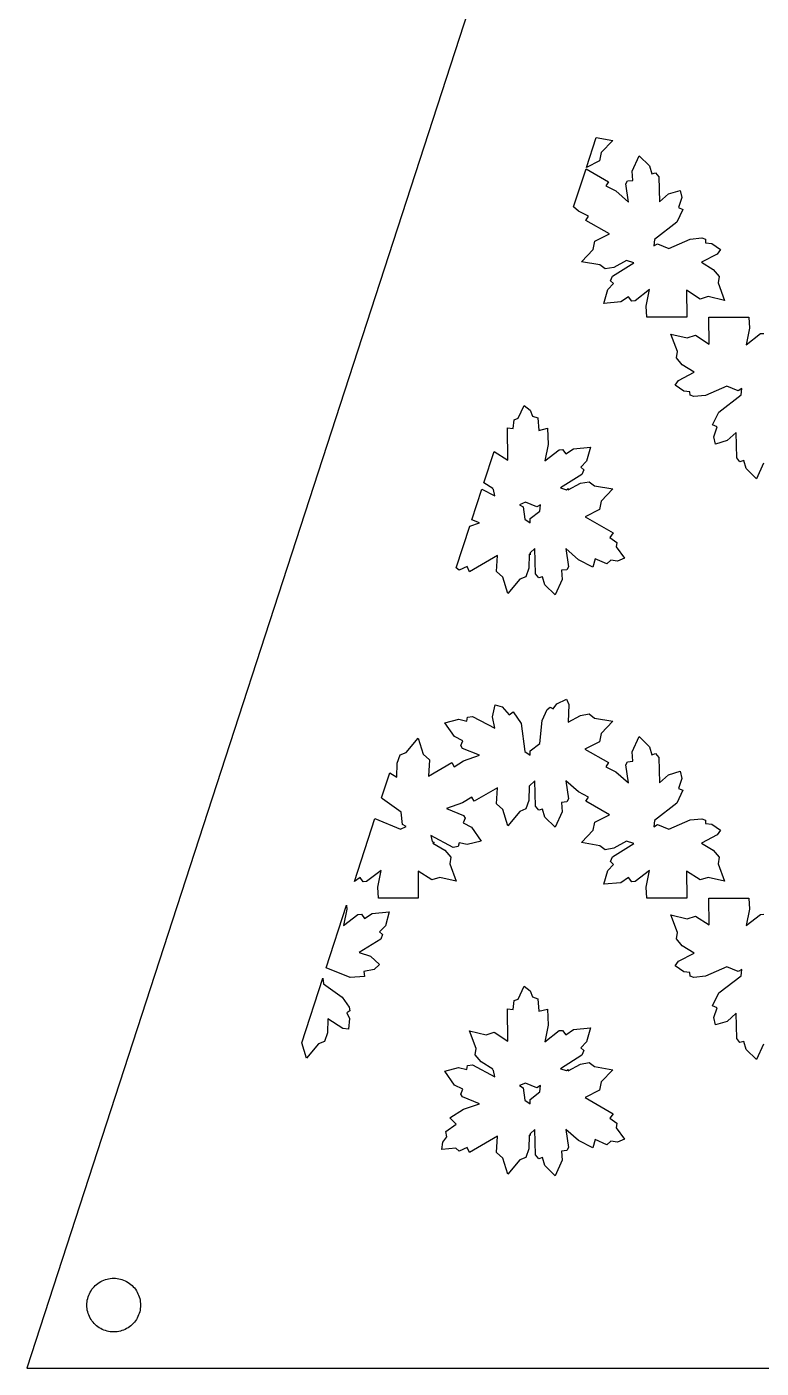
# Model space of a CAD drawing. Header units: metres. Extents: x -75 to 75, y 0 to 231.
# Drawn here: x -75 to -20.3, y 0 to 100 of the extents above; entities that cross this region are included whole.
import ezdxf

# ---------------------------------------------------------------- set-up
doc = ezdxf.new("R2010")
doc.units = ezdxf.units.M

msp = doc.modelspace()

# ---------------------------------------------------------------- linework, layer by layer
for p, q in [((0, 230.826), (-75, 0)), ((-33.2985, 89.5112), (-32.5722, 91.7465)), ((-32.5722, 91.7465), (-31.3332, 91.5344)), ((-31.3332, 91.5344), (-32.1999, 90.6212)), ((-32.328, 90.004), (-33.2985, 89.5112)), ((-32.1999, 90.6212), (-32.328, 90.004)), ((-29.8904, 89.241), (-29.3617, 90.3938)), ((-29.3617, 90.3938), (-28.6072, 89.6286)), ((-34.2513, 86.5787), (-33.3306, 89.4124)), ((-33.3306, 89.4124), (-31.6643, 88.4552)), ((-29.8492, 88.549), (-29.8904, 89.241)), ((-28.6072, 89.6286), (-28.4348, 89.0343)), ((-28.4348, 89.0343), (-28.1433, 89.1205)), ((-28.1433, 89.1205), (-27.9152, 88.8283)), ((-31.6643, 88.4552), (-31.8459, 88.1409)), ((-31.8459, 88.1409), (-31.1195, 87.764)), ((-30.352, 88.2858), (-30.2414, 88.5101)), ((-30.1666, 86.9392), (-30.352, 88.2858)), ((-30.2414, 88.5101), (-29.8492, 88.549)), ((-27.9152, 88.8283), (-27.8473, 86.9415)), ((-31.1195, 87.764), (-30.1666, 86.9392)), ((-27.8473, 86.9415), (-27.1912, 87.542)), ((-27.1912, 87.542), (-26.3245, 87.8075)), ((-26.1948, 87.2643), (-26.445, 86.5219)), ((-26.3245, 87.8075), (-26.1948, 87.2643)), ((-33.8821, 86.2587), (-34.2513, 86.5787)), ((-33.1551, 85.8788), (-33.8821, 86.2587)), ((-26.1055, 86.3823), (-26.5617, 85.4256)), ((-26.445, 86.5219), (-26.1055, 86.3823)), ((-33.3351, 85.5659), (-33.1551, 85.8788)), ((-31.5926, 84.565), (-33.3351, 85.5659)), ((-26.5617, 85.4256), (-28.2341, 84.1423)), ((-32.8003, 83.3992), (-32.6714, 84.0164)), ((-32.6714, 84.0164), (-31.5926, 84.565)), ((-28.2341, 84.1423), (-28.2814, 83.6708)), ((-27.153, 83.4785), (-25.5783, 84.1812)), ((-25.5783, 84.1812), (-24.7002, 84.2651)), ((-24.7002, 84.2651), (-24.4293, 84.1629)), ((-24.4293, 84.1629), (-24.4171, 83.9012)), ((-33.667, 82.4867), (-32.8003, 83.3992)), ((-28.2814, 83.6708), (-28.0037, 83.8318)), ((-28.0037, 83.8318), (-27.153, 83.4785)), ((-23.5535, 83.062), (-24.733, 82.4478)), ((-24.4171, 83.9012), (-23.9494, 83.8554)), ((-23.9494, 83.8554), (-23.3032, 83.4053)), ((-23.3032, 83.4053), (-23.5535, 83.062)), ((-32.2891, 82.2502), (-33.667, 82.4867)), ((-31.9122, 81.9496), (-32.2891, 82.2502)), ((-31.2462, 82.0671), (-31.9122, 81.9496)), ((-31.3683, 81.4117), (-29.7661, 82.4112)), ((-30.3032, 82.5813), (-31.2462, 82.0671)), ((-29.7661, 82.4112), (-30.3032, 82.5813)), ((-24.733, 82.4478), (-23.8457, 81.9077)), ((-31.5056, 81.0654), (-31.3683, 81.4117)), ((-31.2851, 80.8586), (-31.5056, 81.0654)), ((-23.8457, 81.9077), (-23.4131, 81.3889)), ((-23.4131, 81.3889), (-23.4825, 80.909)), ((-32.0023, 79.3747), (-31.7162, 80.4092)), ((-31.7162, 80.4092), (-31.2851, 80.8586)), ((-28.6041, 80.4062), (-29.6761, 79.5715)), ((-28.8429, 79.1702), (-28.6041, 80.4062)), ((-24.8222, 79.6974), (-25.8347, 80.3566)), ((-25.8347, 80.3566), (-25.8301, 78.3493)), ((-23.4825, 80.909), (-22.9988, 79.6005)), ((-30.7365, 79.4937), (-32.0023, 79.3747)), ((-30.159, 79.8759), (-30.7365, 79.4937)), ((-29.9278, 79.5532), (-30.159, 79.8759)), ((-29.6761, 79.5715), (-29.9278, 79.5532)), ((-28.8063, 78.3493), (-28.8429, 79.1702)), ((-24.2172, 79.8927), (-24.8222, 79.6974)), ((-22.9988, 79.6005), (-24.2172, 79.8927)), ((-25.8301, 78.3493), (-28.8063, 78.3493)), ((-24.1653, 76.3428), (-24.1699, 78.3501)), ((-24.1699, 78.3501), (-21.1937, 78.3501)), ((-21.1937, 78.3501), (-21.1571, 77.5291)), ((-26.5175, 75.7904), (-27.0012, 77.0988)), ((-27.0012, 77.0988), (-25.7828, 76.8066)), ((-25.7828, 76.8066), (-25.1778, 77.002)), ((-25.1778, 77.002), (-24.1653, 76.3428)), ((-21.1571, 77.5291), (-21.3959, 76.2932)), ((-21.3959, 76.2932), (-20.3239, 77.1278)), ((-20.3239, 77.1278), (-20.0722, 77.1461)), ((-26.5869, 75.3105), (-26.5175, 75.7904)), ((-26.1543, 74.7917), (-26.5869, 75.3105)), ((-26.4465, 73.6374), (-25.267, 74.2516)), ((-25.267, 74.2516), (-26.1543, 74.7917)), ((-26.6968, 73.2941), (-26.4465, 73.6374)), ((-26.0506, 72.8439), (-26.6968, 73.2941)), ((-22.847, 73.2208), (-24.4217, 72.5182)), ((-21.9963, 72.8676), (-22.847, 73.2208)), ((-21.7186, 73.0286), (-21.9963, 72.8676)), ((-21.7659, 72.5571), (-21.7186, 73.0286)), ((-25.5829, 72.7982), (-26.0506, 72.8439)), ((-25.5707, 72.5365), (-25.5829, 72.7982)), ((-25.2998, 72.4342), (-25.5707, 72.5365)), ((-24.4217, 72.5182), (-25.2998, 72.4342)), ((-23.4383, 71.2738), (-21.7659, 72.5571)), ((-38.3774, 70.8199), (-37.9478, 71.7735)), ((-37.9478, 71.7735), (-37.5031, 71.4272)), ((-37.5031, 71.4272), (-37.3184, 70.9755)), ((-23.8945, 70.3171), (-23.4383, 71.2738)), ((-39.1647, 67.6826), (-39.1708, 70.0943)), ((-39.1708, 70.0943), (-38.7604, 70.0508)), ((-38.7604, 70.0508), (-38.6948, 70.7069)), ((-38.6948, 70.7069), (-38.3774, 70.8199)), ((-37.3184, 70.9755), (-36.9301, 70.8443)), ((-36.9301, 70.8443), (-36.8423, 69.9089)), ((-36.8423, 69.9089), (-36.2106, 70.0752)), ((-36.2106, 70.0752), (-36.1572, 68.869)), ((-23.555, 70.1775), (-23.8945, 70.3171)), ((-23.8052, 69.4344), (-23.555, 70.1775)), ((-23.6755, 68.8919), (-23.8052, 69.4344)), ((-22.8088, 69.1574), (-23.6755, 68.8919)), ((-22.1527, 69.7578), (-22.8088, 69.1574)), ((-22.0848, 67.8711), (-22.1527, 69.7578)), ((-40.9379, 65.9995), (-40.1769, 68.3417)), ((-40.1769, 68.3417), (-39.1647, 67.6826)), ((-36.1572, 68.869), (-36.3953, 67.6338)), ((-36.3953, 67.6338), (-35.3241, 68.4677)), ((-35.3241, 68.4677), (-35.0716, 68.4853)), ((-35.0716, 68.4853), (-34.8412, 68.1633)), ((-34.8412, 68.1633), (-34.2628, 68.5448)), ((-34.2628, 68.5448), (-32.9987, 68.6646)), ((-32.9987, 68.6646), (-33.284, 67.63)), ((-33.284, 67.63), (-33.7151, 67.1806)), ((-33.7151, 67.1806), (-33.4946, 66.9739)), ((-21.8567, 67.5789), (-22.0848, 67.8711)), ((-21.5652, 67.6651), (-21.8567, 67.5789)), ((-21.3928, 67.0708), (-21.5652, 67.6651)), ((-20.6383, 66.3055), (-21.3928, 67.0708)), ((-20.1096, 67.4583), (-20.6383, 66.3055)), ((-33.6319, 66.6275), (-35.2348, 65.6265)), ((-33.7532, 65.9721), (-33.0856, 66.0896)), ((-33.4946, 66.9739), (-33.6319, 66.6275)), ((-33.0856, 66.0896), (-32.7103, 65.7883)), ((-41.8338, 63.2423), (-41.0873, 65.5398)), ((-41.0873, 65.5398), (-40.1146, 65.023)), ((-40.2679, 65.5907), (-40.9379, 65.9995)), ((-40.2954, 65.5762), (-40.2679, 65.5907)), ((-40.2191, 65.4991), (-40.2954, 65.5762)), ((-40.1146, 65.023), (-40.2191, 65.4991)), ((-35.2348, 65.6265), (-34.7885, 65.4861)), ((-34.7885, 65.4861), (-34.6619, 65.5701)), ((-34.6657, 65.4762), (-33.7532, 65.9721)), ((-34.6619, 65.5701), (-34.6657, 65.4762)), ((-32.7103, 65.7883), (-31.3332, 65.5533)), ((-31.3332, 65.5533), (-32.1999, 64.6408)), ((-37.8464, 64.5607), (-38.2805, 64.3661)), ((-38.2805, 64.3661), (-38.0051, 64.2067)), ((-38.0051, 64.2067), (-37.8845, 63.2919)), ((-36.9972, 64.2075), (-37.8464, 64.5607)), ((-36.718, 64.3661), (-36.9972, 64.2075)), ((-36.7653, 63.8954), (-36.718, 64.3661)), ((-32.3265, 64.0228), (-33.4053, 63.475)), ((-32.1999, 64.6408), (-32.3265, 64.0228)), ((-41.9886, 62.7659), (-41.2704, 63.0135)), ((-41.2704, 63.0135), (-41.8338, 63.2423)), ((-37.8845, 63.2919), (-37.5008, 63.015)), ((-37.5008, 63.015), (-37.5, 63.3339)), ((-37.5, 63.3339), (-36.7653, 63.8954)), ((-33.4053, 63.475), (-31.3156, 62.2734)), ((-42.9965, 59.6639), (-41.9886, 62.7659)), ((-31.3156, 62.2734), (-31.5559, 61.9392)), ((-37.1521, 61.0985), (-37.5008, 60.7796)), ((-37.0842, 59.2102), (-37.1521, 61.0985)), ((-33.8799, 60.2753), (-34.8335, 61.1)), ((-34.8335, 61.1), (-34.6481, 59.7534)), ((-31.5559, 61.9392), (-31.0219, 61.5555)), ((-31.0219, 61.5555), (-31.0814, 61.2251)), ((-31.0814, 61.2251), (-30.471, 60.3767)), ((-39.9292, 60.5911), (-42.0151, 59.3803)), ((-39.9948, 59.3834), (-39.9292, 60.5911)), ((-37.5671, 60.6834), (-37.5931, 59.642)), ((-37.5008, 60.6445), (-37.5671, 60.6834)), ((-37.5008, 60.7796), (-37.5008, 60.6445)), ((-32.8102, 59.7191), (-33.8799, 60.2753)), ((-32.6393, 60.3493), (-32.8102, 59.7191)), ((-31.7848, 59.9594), (-32.6393, 60.3493)), ((-31.4774, 60.2287), (-31.7848, 59.9594)), ((-30.9937, 60.1624), (-31.4774, 60.2287)), ((-30.471, 60.3767), (-30.9937, 60.1624)), ((-42.7826, 59.4833), (-42.9965, 59.6639)), ((-42.1844, 59.7565), (-42.7826, 59.4833)), ((-42.0151, 59.3803), (-42.1844, 59.7565)), ((-39.5233, 58.9615), (-39.9948, 59.3834)), ((-37.8242, 59.0073), (-38.2706, 58.831)), ((-37.5931, 59.642), (-37.8242, 59.0073)), ((-36.8568, 58.9188), (-37.0842, 59.2102)), ((-36.5654, 59.005), (-36.8568, 58.9188)), ((-36.393, 58.4099), (-36.5654, 59.005)), ((-34.7572, 59.5299), (-35.1509, 59.491)), ((-35.1509, 59.491), (-35.1105, 58.7975)), ((-34.6481, 59.7534), (-34.7572, 59.5299)), ((-39.1663, 57.7583), (-39.5233, 58.9615)), ((-38.2706, 58.831), (-39.1663, 57.7583)), ((-35.6384, 57.6424), (-36.393, 58.4099)), ((-35.1105, 58.7975), (-35.6384, 57.6424)), ((-40.3053, 48.5703), (-40.1009, 49.4568)), ((-40.1009, 49.4568), (-39.5676, 49.2966)), ((-39.5676, 49.2966), (-39.0511, 48.7091)), ((-36.5929, 48.2834), (-36.2244, 49.0936)), ((-36.2244, 49.0936), (-35.9993, 49.2767)), ((-35.9993, 49.2767), (-35.7666, 49.1554)), ((-35.7666, 49.1554), (-35.4942, 49.5354)), ((-35.4942, 49.5354), (-34.7816, 49.8726)), ((-34.7816, 49.8726), (-34.6085, 49.4835)), ((-34.6085, 49.4835), (-34.6664, 48.1552)), ((-43.8622, 48.1186), (-42.8192, 48.3894)), ((-43.1274, 47.0825), (-43.8622, 48.1186)), ((-42.8192, 48.3894), (-42.2203, 48.2414)), ((-42.2203, 48.2414), (-42.1501, 48.5367)), ((-42.1501, 48.5367), (-41.7824, 48.5901)), ((-41.7824, 48.5901), (-40.1146, 47.7036)), ((-40.1146, 47.7036), (-40.3053, 48.5703)), ((-39.0511, 48.7091), (-38.7604, 48.9326)), ((-38.7604, 48.9326), (-38.1584, 48.056)), ((-38.1584, 48.056), (-37.8845, 45.9724)), ((-36.7661, 46.5759), (-36.5929, 48.2834)), ((-34.6664, 48.1552), (-33.7532, 48.6526)), ((-33.7532, 48.6526), (-33.0872, 48.7701)), ((-33.0872, 48.7701), (-32.7103, 48.4695)), ((-32.7103, 48.4695), (-31.3332, 48.2338)), ((-31.3332, 48.2338), (-32.1999, 47.3206)), ((-42.5087, 46.7751), (-43.1274, 47.0825)), ((-32.1999, 47.3206), (-32.328, 46.7033)), ((-29.8904, 45.9404), (-29.3617, 47.0932)), ((-29.3617, 47.0932), (-28.6072, 46.328)), ((-46.73, 45.9076), (-45.8351, 46.9803)), ((-45.8351, 46.9803), (-45.4765, 45.7787)), ((-42.6704, 46.4134), (-42.5087, 46.7751)), ((-42.5285, 46.2051), (-42.6704, 46.4134)), ((-41.2727, 45.6947), (-42.5285, 46.2051)), ((-37.5, 46.0144), (-36.7661, 46.5759)), ((-37.5, 45.6947), (-37.5, 46.0144)), ((-32.328, 46.7033), (-33.4068, 46.1555)), ((-33.4068, 46.1555), (-31.6643, 45.1546)), ((-28.6072, 46.328), (-28.4348, 45.7336)), ((-47.4335, 44.0567), (-47.4075, 45.0966)), ((-47.4075, 45.0966), (-47.1764, 45.7314)), ((-47.1764, 45.7314), (-46.73, 45.9076)), ((-45.4765, 45.7787), (-45.0058, 45.356)), ((-45.0058, 45.356), (-45.0722, 44.1475)), ((-45.0722, 44.1475), (-43.3334, 45.1561)), ((-43.3334, 45.1561), (-43.1526, 44.8425)), ((-43.1526, 44.8425), (-42.4591, 45.2843)), ((-42.4591, 45.2843), (-41.2727, 45.6947)), ((-37.8845, 45.9724), (-37.5, 45.6947)), ((-31.6643, 45.1546), (-31.8459, 44.8402)), ((-30.352, 44.9852), (-30.2414, 45.2095)), ((-30.2414, 45.2095), (-29.8492, 45.2484)), ((-29.8492, 45.2484), (-29.8904, 45.9404)), ((-28.4348, 45.7336), (-28.1433, 45.8199)), ((-28.1433, 45.8199), (-27.9152, 45.5276)), ((-27.9152, 45.5276), (-27.8473, 43.6409)), ((-48.5635, 42.5304), (-47.959, 44.3907)), ((-47.959, 44.3907), (-47.4335, 44.0567)), ((-31.8459, 44.8402), (-31.1195, 44.4633)), ((-31.1195, 44.4633), (-30.1666, 43.6386)), ((-30.1666, 43.6386), (-30.352, 44.9852)), ((-27.8473, 43.6409), (-27.1912, 44.2413)), ((-27.1912, 44.2413), (-26.3245, 44.5068)), ((-26.3245, 44.5068), (-26.1948, 43.9636)), ((-39.9292, 43.2724), (-41.6679, 42.2638)), ((-39.9948, 42.0624), (-39.9292, 43.2724)), ((-37.5648, 43.4006), (-37.5908, 42.3225)), ((-37.1521, 43.7782), (-37.5648, 43.4006)), ((-37.0842, 41.8907), (-37.1521, 43.7782)), ((-33.8821, 42.9581), (-34.832, 43.7813)), ((-34.832, 43.7813), (-34.6474, 42.4355)), ((-26.1055, 43.0817), (-26.5617, 42.1249)), ((-26.1948, 43.9636), (-26.445, 43.2213)), ((-26.445, 43.2213), (-26.1055, 43.0817)), ((-48.5062, 42.45), (-48.5635, 42.5304)), ((-47.1169, 41.4467), (-48.5062, 42.45)), ((-42.5392, 42.1349), (-43.7302, 41.7252)), ((-41.8488, 42.5774), (-42.5392, 42.1349)), ((-41.6679, 42.2638), (-41.8488, 42.5774)), ((-39.5248, 41.6397), (-39.9948, 42.0624)), ((-37.5908, 42.3225), (-37.8242, 41.6878)), ((-34.7565, 42.2096), (-35.1509, 42.1707)), ((-35.1509, 42.1707), (-35.1097, 41.4787)), ((-34.6474, 42.4355), (-34.7565, 42.2096)), ((-33.1551, 42.5781), (-33.8821, 42.9581)), ((-33.3351, 42.2653), (-33.1551, 42.5781)), ((-31.5926, 41.2643), (-33.3351, 42.2653)), ((-26.5617, 42.1249), (-28.2341, 40.8417)), ((-46.9963, 40.5319), (-47.1169, 41.4467)), ((-43.7302, 41.7252), (-42.4721, 41.214)), ((-42.3302, 41.0057), (-42.4919, 40.6441)), ((-42.4721, 41.214), (-42.3302, 41.0057)), ((-39.1663, 40.4381), (-39.5248, 41.6397)), ((-38.2706, 41.5115), (-39.1663, 40.4381)), ((-37.8242, 41.6878), (-38.2706, 41.5115)), ((-36.8576, 41.5985), (-37.0842, 41.8907)), ((-36.5654, 41.6847), (-36.8576, 41.5985)), ((-36.393, 41.0904), (-36.5654, 41.6847)), ((-35.6384, 40.3252), (-36.393, 41.0904)), ((-35.1097, 41.4787), (-35.6384, 40.3252)), ((-32.6714, 40.7158), (-31.5926, 41.2643)), ((-50.5914, 36.2891), (-49.0695, 40.973)), ((-49.0695, 40.973), (-47.1542, 40.1779)), ((-47.1542, 40.1779), (-46.7209, 40.3717)), ((-46.7209, 40.3717), (-46.9963, 40.5319)), ((-42.4919, 40.6441), (-41.8739, 40.3366)), ((-41.8739, 40.3366), (-41.1385, 39.2998)), ((-33.667, 39.1861), (-32.8003, 40.0986)), ((-32.8003, 40.0986), (-32.6714, 40.7158)), ((-28.2341, 40.8417), (-28.2814, 40.3702)), ((-28.2814, 40.3702), (-28.0037, 40.5312)), ((-28.0037, 40.5312), (-27.153, 40.1779)), ((-27.153, 40.1779), (-25.5783, 40.8806)), ((-25.5783, 40.8806), (-24.7002, 40.9645)), ((-24.7002, 40.9645), (-24.4293, 40.8623)), ((-24.4293, 40.8623), (-24.4171, 40.6006)), ((-24.4171, 40.6006), (-23.9494, 40.5548)), ((-23.9494, 40.5548), (-23.3032, 40.1047)), ((-23.3032, 40.1047), (-23.5535, 39.7614)), ((-43.2182, 38.8283), (-44.886, 39.7156)), ((-44.886, 39.7156), (-44.7853, 39.257)), ((-44.7853, 39.257), (-44.6533, 39.1907)), ((-44.6533, 39.1907), (-44.7342, 39.1479)), ((-44.7342, 39.1479), (-43.8461, 38.607)), ((-42.7803, 39.1769), (-42.8505, 38.8817)), ((-42.1814, 39.0289), (-42.7803, 39.1769)), ((-41.1385, 39.2998), (-42.1814, 39.0289)), ((-32.2891, 38.9496), (-33.667, 39.1861)), ((-31.3683, 38.1111), (-29.7661, 39.1106)), ((-30.3032, 39.2807), (-31.2462, 38.7665)), ((-29.7661, 39.1106), (-30.3032, 39.2807)), ((-23.5535, 39.7614), (-24.733, 39.1472)), ((-24.733, 39.1472), (-23.8457, 38.607)), ((-43.8461, 38.607), (-43.4135, 38.0882)), ((-43.4135, 38.0882), (-43.483, 37.6083)), ((-42.8505, 38.8817), (-43.2182, 38.8283)), ((-31.9122, 38.649), (-32.2891, 38.9496)), ((-31.2462, 38.7665), (-31.9122, 38.649)), ((-31.5056, 37.7647), (-31.3683, 38.1111)), ((-23.8457, 38.607), (-23.4131, 38.0882)), ((-23.4131, 38.0882), (-23.4825, 37.6083)), ((-48.6053, 37.1048), (-49.6765, 36.2709)), ((-48.8434, 35.8696), (-48.6053, 37.1048)), ((-44.8227, 36.3968), (-45.8359, 37.056)), ((-45.8359, 37.056), (-45.8313, 35.0479)), ((-43.483, 37.6083), (-42.9993, 36.2999)), ((-32.0023, 36.0741), (-31.7162, 37.1086)), ((-31.7162, 37.1086), (-31.2851, 37.558)), ((-31.2851, 37.558), (-31.5056, 37.7647)), ((-28.6041, 37.1056), (-29.6761, 36.2709)), ((-28.8429, 35.8696), (-28.6041, 37.1056)), ((-24.8222, 36.3968), (-25.8347, 37.056)), ((-25.8347, 37.056), (-25.8301, 35.0479)), ((-23.4825, 37.6083), (-22.9988, 36.2999)), ((-50.1587, 36.5746), (-50.5914, 36.2891)), ((-49.9283, 36.2526), (-50.1587, 36.5746)), ((-49.6765, 36.2709), (-49.9283, 36.2526)), ((-44.2177, 36.5921), (-44.8227, 36.3968)), ((-42.9993, 36.2999), (-44.2177, 36.5921)), ((-30.7365, 36.1931), (-32.0023, 36.0741)), ((-30.159, 36.5753), (-30.7365, 36.1931)), ((-29.9278, 36.2526), (-30.159, 36.5753)), ((-29.6761, 36.2709), (-29.9278, 36.2526)), ((-24.2172, 36.5921), (-24.8222, 36.3968)), ((-22.9988, 36.2999), (-24.2172, 36.5921)), ((-48.8068, 35.0479), (-48.8434, 35.8696)), ((-45.8313, 35.0479), (-48.8068, 35.0479)), ((-28.8063, 35.0479), (-28.8429, 35.8696)), ((-25.8301, 35.0479), (-28.8063, 35.0479)), ((-24.1653, 33.0414), (-24.1699, 35.0494)), ((-24.1699, 35.0494), (-21.1937, 35.0494)), ((-21.1937, 35.0494), (-21.1571, 34.2278)), ((-52.683, 29.8519), (-51.1692, 34.5107)), ((-51.1566, 34.2278), (-51.3947, 32.9926)), ((-51.1692, 34.5107), (-51.1566, 34.2278)), ((-49.263, 33.9043), (-47.9988, 34.0233)), ((-47.9988, 34.0233), (-48.2841, 32.9887)), ((-21.1571, 34.2278), (-21.3959, 32.9918)), ((-51.3947, 32.9926), (-50.3235, 33.8264)), ((-50.3235, 33.8264), (-50.0717, 33.8448)), ((-50.0717, 33.8448), (-49.8413, 33.5228)), ((-49.8413, 33.5228), (-49.263, 33.9043)), ((-26.5175, 32.489), (-27.0012, 33.7975)), ((-27.0012, 33.7975), (-25.7828, 33.5052)), ((-25.7828, 33.5052), (-25.1778, 33.7006)), ((-25.1778, 33.7006), (-24.1653, 33.0414)), ((-21.3959, 32.9918), (-20.3239, 33.8264)), ((-20.3239, 33.8264), (-20.0722, 33.8448)), ((-48.2841, 32.9887), (-48.7152, 32.5394)), ((-48.7152, 32.5394), (-48.4947, 32.3326)), ((-48.4947, 32.3326), (-48.632, 31.9862)), ((-26.5869, 32.0091), (-26.5175, 32.489)), ((-26.1543, 31.4903), (-26.5869, 32.0091)), ((-48.632, 31.9862), (-50.2335, 30.986)), ((-25.267, 30.9502), (-26.1543, 31.4903)), ((-50.2335, 30.986), (-49.3858, 30.7175)), ((-49.3858, 30.7175), (-48.7213, 30.0972)), ((-48.7213, 30.0972), (-49.128, 29.7165)), ((-26.6968, 29.9927), (-26.4465, 30.336)), ((-26.4465, 30.336), (-25.267, 30.9502)), ((-54.5031, 24.2503), (-52.938, 29.067)), ((-52.938, 29.067), (-52.8831, 28.6507)), ((-50.9087, 29.1153), (-52.683, 29.8519)), ((-49.8466, 29.1985), (-50.9087, 29.1153)), ((-49.128, 29.7165), (-49.8947, 29.5616)), ((-49.8947, 29.5616), (-49.8466, 29.1985)), ((-26.0506, 29.5425), (-26.6968, 29.9927)), ((-25.5829, 29.4968), (-26.0506, 29.5425)), ((-25.5707, 29.2351), (-25.5829, 29.4968)), ((-25.2998, 29.1328), (-25.5707, 29.2351)), ((-24.4217, 29.2168), (-25.2998, 29.1328)), ((-22.847, 29.9194), (-24.4217, 29.2168)), ((-23.4383, 27.9724), (-21.7659, 29.2557)), ((-21.9963, 29.5662), (-22.847, 29.9194)), ((-21.7186, 29.7272), (-21.9963, 29.5662)), ((-21.7659, 29.2557), (-21.7186, 29.7272)), ((-52.8831, 28.6507), (-51.4938, 27.6474)), ((-38.3774, 27.5185), (-37.9478, 28.4721)), ((-37.9478, 28.4721), (-37.5031, 28.1258)), ((-37.5031, 28.1258), (-37.3184, 27.6741)), ((-51.4938, 27.6474), (-50.9727, 26.9165)), ((-38.7604, 26.7494), (-38.6948, 27.4055)), ((-38.6948, 27.4055), (-38.3774, 27.5185)), ((-37.3184, 27.6741), (-36.9301, 27.5429)), ((-36.9301, 27.5429), (-36.8423, 26.6075)), ((-23.8945, 27.0157), (-23.4383, 27.9724)), ((-23.555, 26.8761), (-23.8945, 27.0157)), ((-52.5665, 26.0406), (-52.5925, 25.0008)), ((-51.4427, 25.3265), (-52.5665, 26.0406)), ((-50.9285, 26.6357), (-51.1505, 26.4938)), ((-51.1505, 26.4938), (-50.9583, 26.0681)), ((-50.9583, 26.0681), (-51.0239, 25.2823)), ((-50.9727, 26.9165), (-50.9285, 26.6357)), ((-39.1647, 24.3813), (-39.1708, 26.7929)), ((-39.1708, 26.7929), (-38.7604, 26.7494)), ((-36.8423, 26.6075), (-36.2106, 26.7738)), ((-36.2106, 26.7738), (-36.1572, 25.5676)), ((-23.8052, 26.133), (-23.555, 26.8761)), ((-23.6755, 25.5905), (-23.8052, 26.133)), ((-22.1527, 26.4565), (-22.8088, 25.856)), ((-22.0848, 24.5697), (-22.1527, 26.4565)), ((-52.5925, 25.0008), (-52.8236, 24.366)), ((-51.0239, 25.2823), (-51.4427, 25.3265)), ((-41.5176, 23.8289), (-42.0013, 25.1381)), ((-42.0013, 25.1381), (-40.7822, 24.8444)), ((-40.7822, 24.8444), (-40.1772, 25.0404)), ((-40.1772, 25.0404), (-39.1647, 24.3813)), ((-36.1572, 25.5676), (-36.3953, 24.3324)), ((-36.3953, 24.3324), (-35.3241, 25.1663)), ((-35.3241, 25.1663), (-35.0716, 25.1839)), ((-35.0716, 25.1839), (-34.8412, 24.8619)), ((-34.8412, 24.8619), (-34.2628, 25.2434)), ((-34.2628, 25.2434), (-32.9987, 25.3632)), ((-32.9987, 25.3632), (-33.284, 24.3286)), ((-22.8088, 25.856), (-23.6755, 25.5905)), ((-54.1649, 23.1171), (-54.5031, 24.2503)), ((-53.27, 24.1898), (-54.1649, 23.1171)), ((-52.8236, 24.366), (-53.27, 24.1898)), ((-33.284, 24.3286), (-33.7151, 23.8792)), ((-21.8567, 24.2775), (-22.0848, 24.5697)), ((-21.5652, 24.3637), (-21.8567, 24.2775)), ((-21.3928, 23.7694), (-21.5652, 24.3637)), ((-20.1096, 24.157), (-20.6383, 23.0042)), ((-41.5871, 23.349), (-41.5176, 23.8289)), ((-41.1545, 22.8302), (-41.5871, 23.349)), ((-33.6319, 23.3261), (-35.2348, 22.3251)), ((-33.7151, 23.8792), (-33.4946, 23.6725)), ((-33.4946, 23.6725), (-33.6319, 23.3261)), ((-20.6383, 23.0042), (-21.3928, 23.7694)), ((-43.8622, 22.1375), (-42.8207, 22.4083)), ((-43.1274, 21.1014), (-43.8622, 22.1375)), ((-42.8207, 22.4083), (-42.2203, 22.2595)), ((-42.2203, 22.2595), (-42.1501, 22.5548)), ((-42.1501, 22.5548), (-41.7847, 22.6089)), ((-41.7847, 22.6089), (-40.1146, 21.7216)), ((-40.2679, 22.2893), (-41.1545, 22.8302)), ((-40.2954, 22.2748), (-40.2679, 22.2893)), ((-40.2191, 22.1977), (-40.2954, 22.2748)), ((-40.1146, 21.7216), (-40.2191, 22.1977)), ((-35.2348, 22.3251), (-34.7885, 22.1848)), ((-34.7885, 22.1848), (-34.6619, 22.2687)), ((-34.6657, 22.1748), (-33.7532, 22.6707)), ((-34.6619, 22.2687), (-34.6657, 22.1748)), ((-33.7532, 22.6707), (-33.0856, 22.7882)), ((-33.0856, 22.7882), (-32.7103, 22.4869)), ((-32.7103, 22.4869), (-31.3332, 22.2519)), ((-31.3332, 22.2519), (-32.1999, 21.3394)), ((-42.5087, 20.7932), (-43.1274, 21.1014)), ((-37.8464, 21.2593), (-38.2805, 21.0648)), ((-38.2805, 21.0648), (-38.0051, 20.9053)), ((-36.9972, 20.9061), (-37.8464, 21.2593)), ((-36.718, 21.0648), (-36.9972, 20.9061)), ((-36.7653, 20.594), (-36.718, 21.0648)), ((-32.1999, 21.3394), (-32.3265, 20.7214)), ((-42.6697, 20.4315), (-42.5087, 20.7932)), ((-42.5285, 20.2232), (-42.6697, 20.4315)), ((-41.2704, 19.7121), (-42.5285, 20.2232)), ((-38.0051, 20.9053), (-37.8845, 19.9905)), ((-37.5008, 19.7136), (-37.5, 20.0325)), ((-37.5, 20.0325), (-36.7653, 20.594)), ((-32.3265, 20.7214), (-33.4053, 20.1736)), ((-33.4053, 20.1736), (-31.3156, 18.972)), ((-43.4799, 18.6516), (-42.4591, 19.3024)), ((-42.4591, 19.3024), (-41.2704, 19.7121)), ((-37.8845, 19.9905), (-37.5008, 19.7136)), ((-43.7843, 17.643), (-43.0191, 18.1877)), ((-43.0191, 18.1877), (-43.4799, 18.6516)), ((-31.3156, 18.972), (-31.5559, 18.6378)), ((-31.5559, 18.6378), (-31.0219, 18.2541)), ((-31.0219, 18.2541), (-31.0814, 17.9237)), ((-44.0041, 16.8556), (-43.705, 17.2424)), ((-43.705, 17.2424), (-43.7843, 17.643)), ((-39.9292, 17.2897), (-42.0151, 16.0789)), ((-39.9948, 16.082), (-39.9292, 17.2897)), ((-37.5671, 17.382), (-37.5931, 16.3406)), ((-37.5008, 17.3431), (-37.5671, 17.382)), ((-37.1521, 17.7971), (-37.5008, 17.4782)), ((-37.5008, 17.4782), (-37.5008, 17.3431)), ((-37.0842, 15.9088), (-37.1521, 17.7971)), ((-33.8799, 16.9739), (-34.8335, 17.7986)), ((-34.8335, 17.7986), (-34.6481, 16.452)), ((-32.6393, 17.0479), (-32.8102, 16.4177)), ((-31.7848, 16.658), (-32.6393, 17.0479)), ((-31.0814, 17.9237), (-30.471, 17.0753)), ((-30.471, 17.0753), (-30.9937, 16.861)), ((-44.0796, 16.2964), (-44.0041, 16.8556)), ((-43.042, 16.4009), (-44.0796, 16.2964)), ((-42.7826, 16.1819), (-43.042, 16.4009)), ((-42.1844, 16.4551), (-42.7826, 16.1819)), ((-42.0151, 16.0789), (-42.1844, 16.4551)), ((-39.5233, 15.6601), (-39.9948, 16.082)), ((-37.5931, 16.3406), (-37.8242, 15.7059)), ((-34.7572, 16.2285), (-35.1509, 16.1896)), ((-35.1509, 16.1896), (-35.1105, 15.4961)), ((-34.6481, 16.452), (-34.7572, 16.2285)), ((-32.8102, 16.4177), (-33.8799, 16.9739)), ((-31.4774, 16.9273), (-31.7848, 16.658)), ((-30.9937, 16.861), (-31.4774, 16.9273)), ((-39.1663, 14.4569), (-39.5233, 15.6601)), ((-38.2706, 15.5296), (-39.1663, 14.4569)), ((-37.8242, 15.7059), (-38.2706, 15.5296)), ((-36.8568, 15.6174), (-37.0842, 15.9088)), ((-36.5654, 15.7036), (-36.8568, 15.6174)), ((-36.393, 15.1085), (-36.5654, 15.7036)), ((-35.6384, 14.341), (-36.393, 15.1085)), ((-35.1105, 15.4961), (-35.6384, 14.341)), ((-70.0689, 5.97713), (-69.9858, 6.07137)), ((-69.9858, 6.07137), (-69.897, 6.16022)), ((-69.897, 6.16022), (-69.8027, 6.2433)), ((-69.8027, 6.2433), (-69.7034, 6.32031)), ((-69.7034, 6.32031), (-69.5995, 6.39093)), ((-69.5995, 6.39093), (-69.4914, 6.4549)), ((-69.4914, 6.4549), (-69.3794, 6.51193)), ((-69.3794, 6.51193), (-69.2641, 6.56183)), ((-69.2641, 6.56183), (-69.1459, 6.60439)), ((-69.1459, 6.60439), (-69.0252, 6.63943)), ((-69.0252, 6.63943), (-68.9026, 6.66685)), ((-68.9026, 6.66685), (-68.7785, 6.68651)), ((-68.7785, 6.68651), (-68.6534, 6.69833)), ((-68.6534, 6.69833), (-68.5279, 6.70227)), ((-68.5279, 6.70227), (-68.4023, 6.69833)), ((-68.4023, 6.69833), (-68.2772, 6.68651)), ((-68.2772, 6.68651), (-68.1531, 6.66685)), ((-68.1531, 6.66685), (-68.0305, 6.63943)), ((-68.0305, 6.63943), (-67.9098, 6.60439)), ((-67.9098, 6.60439), (-67.7916, 6.56183)), ((-67.7916, 6.56183), (-67.6763, 6.51193)), ((-67.6763, 6.51193), (-67.5643, 6.4549)), ((-67.5643, 6.4549), (-67.4562, 6.39093)), ((-67.4562, 6.39093), (-67.3523, 6.32031)), ((-67.3523, 6.32031), (-67.253, 6.2433)), ((-67.253, 6.2433), (-67.1588, 6.16022)), ((-67.1588, 6.16022), (-67.0699, 6.07137)), ((-67.0699, 6.07137), (-66.9868, 5.97713)), ((-70.5121, 4.95294), (-70.4924, 5.07704)), ((-70.4924, 5.07704), (-70.465, 5.19966)), ((-70.465, 5.19966), (-70.43, 5.32031)), ((-70.43, 5.32031), (-70.3874, 5.43852)), ((-70.3874, 5.43852), (-70.3375, 5.55383)), ((-70.3375, 5.55383), (-70.2805, 5.66579)), ((-70.2805, 5.66579), (-70.2165, 5.77393)), ((-70.2165, 5.77393), (-70.1459, 5.87784)), ((-70.1459, 5.87784), (-70.0689, 5.97713)), ((-66.9868, 5.97713), (-66.9098, 5.87784)), ((-66.9098, 5.87784), (-66.8392, 5.77393)), ((-66.8392, 5.77393), (-66.7752, 5.66579)), ((-66.7752, 5.66579), (-66.7182, 5.55383)), ((-66.7182, 5.55383), (-66.6683, 5.43852)), ((-66.6683, 5.43852), (-66.6257, 5.32031)), ((-66.6257, 5.32031), (-66.5907, 5.19966)), ((-66.5907, 5.19966), (-66.5633, 5.07704)), ((-66.5633, 5.07704), (-66.5436, 4.95294)), ((-70.5279, 4.70227), (-70.5239, 4.82785)), ((-70.5239, 4.57669), (-70.5279, 4.70227)), ((-70.5239, 4.82785), (-70.5121, 4.95294)), ((-70.5121, 4.45161), (-70.5239, 4.57669)), ((-70.4924, 4.32751), (-70.5121, 4.45161)), ((-70.465, 4.2049), (-70.4924, 4.32751)), ((-70.43, 4.08424), (-70.465, 4.2049)), ((-70.3874, 3.96602), (-70.43, 4.08424)), ((-66.6257, 4.08424), (-66.6683, 3.96602)), ((-66.5907, 4.2049), (-66.6257, 4.08424)), ((-66.5633, 4.32751), (-66.5907, 4.2049)), ((-66.5436, 4.45161), (-66.5633, 4.32751)), ((-66.5436, 4.95294), (-66.5318, 4.82785)), ((-66.5318, 4.57669), (-66.5436, 4.45161)), ((-66.5318, 4.82785), (-66.5279, 4.70227)), ((-66.5279, 4.70227), (-66.5318, 4.57669)), ((-70.3375, 3.85072), (-70.3874, 3.96602)), ((-70.2805, 3.73877), (-70.3375, 3.85072)), ((-70.2165, 3.63062), (-70.2805, 3.73877)), ((-70.1459, 3.5267), (-70.2165, 3.63062)), ((-70.0689, 3.42743), (-70.1459, 3.5267)), ((-69.9858, 3.33318), (-70.0689, 3.42743)), ((-69.897, 3.24434), (-69.9858, 3.33318)), ((-69.8027, 3.16125), (-69.897, 3.24434)), ((-69.7034, 3.08424), (-69.8027, 3.16125)), ((-69.5995, 3.01363), (-69.7034, 3.08424)), ((-69.4914, 2.94966), (-69.5995, 3.01363)), ((-67.4562, 3.01363), (-67.5643, 2.94966)), ((-67.3523, 3.08424), (-67.4562, 3.01363)), ((-67.253, 3.16125), (-67.3523, 3.08424)), ((-67.1588, 3.24434), (-67.253, 3.16125)), ((-67.0699, 3.33318), (-67.1588, 3.24434)), ((-66.9868, 3.42743), (-67.0699, 3.33318)), ((-66.9098, 3.5267), (-66.9868, 3.42743)), ((-66.8392, 3.63062), (-66.9098, 3.5267)), ((-66.7752, 3.73877), (-66.8392, 3.63062)), ((-66.7182, 3.85072), (-66.7752, 3.73877)), ((-66.6683, 3.96602), (-66.7182, 3.85072)), ((-69.3794, 2.89262), (-69.4914, 2.94966)), ((-69.2641, 2.84273), (-69.3794, 2.89262)), ((-69.1459, 2.80016), (-69.2641, 2.84273)), ((-69.0252, 2.76511), (-69.1459, 2.80016)), ((-68.9026, 2.7377), (-69.0252, 2.76511)), ((-68.7785, 2.71805), (-68.9026, 2.7377)), ((-68.6534, 2.70622), (-68.7785, 2.71805)), ((-68.5279, 2.70227), (-68.6534, 2.70622)), ((-68.4023, 2.70622), (-68.5279, 2.70227)), ((-68.2772, 2.71805), (-68.4023, 2.70622)), ((-68.1531, 2.7377), (-68.2772, 2.71805)), ((-68.0305, 2.76511), (-68.1531, 2.7377)), ((-67.9098, 2.80016), (-68.0305, 2.76511)), ((-67.7916, 2.84273), (-67.9098, 2.80016)), ((-67.6763, 2.89262), (-67.7916, 2.84273)), ((-67.5643, 2.94966), (-67.6763, 2.89262)), ((-75, 0), (75, 0))]:
    msp.add_line(p, q)

doc.saveas('drawing.dxf')
